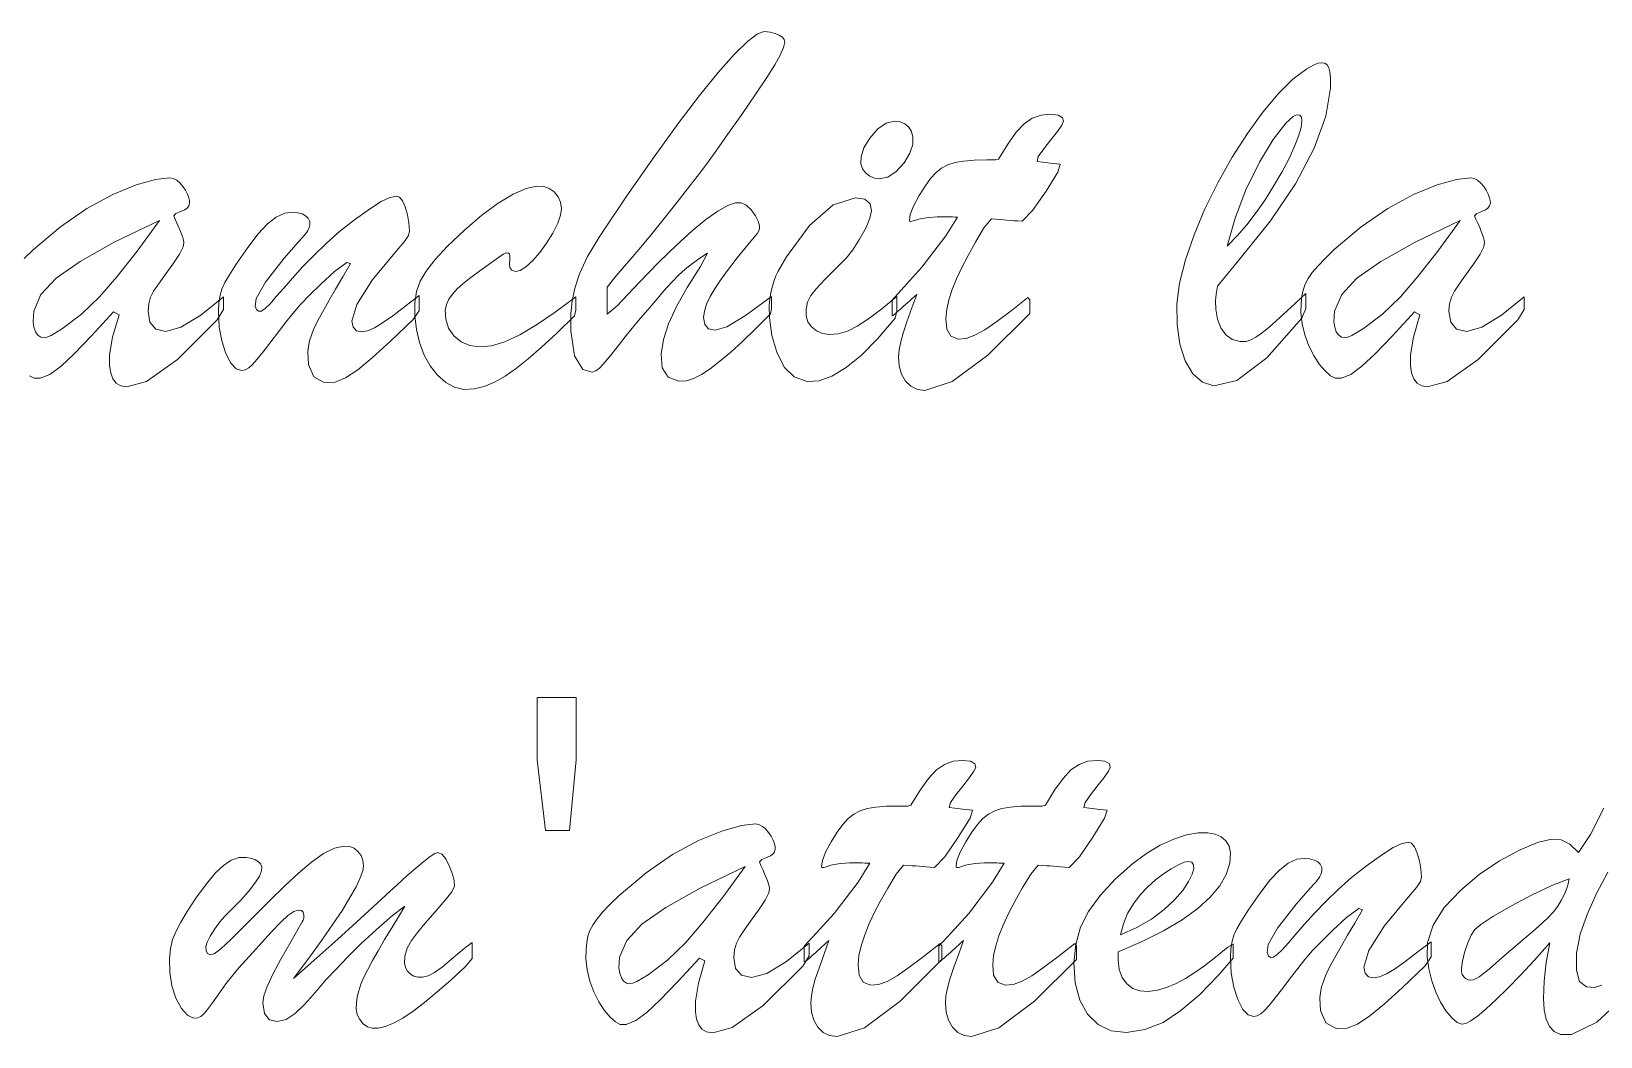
# Model space of a CAD drawing. Header units: inches. Extents: x 3 to 112, y 4 to 120.
# Drawn here: x 73.44 to 91.36, y 108.3 to 119.78 of the extents above; entities that cross this region are included whole.
import ezdxf

# ---------------------------------------------------------------- set-up
doc = ezdxf.new("R2010")
doc.units = ezdxf.units.IN
doc.header["$MEASUREMENT"] = 0
doc.layers.add('Calque 1', color=7, linetype='Continuous')

msp = doc.modelspace()

# ---------------------------------------------------------------- linework, layer by layer
at = {"layer": 'Calque 1', "lineweight": 0}
for points in [[(81.893, 116.754), (81.893, 116.704), (81.893, 116.611), (81.884, 116.556), (81.715, 116.387), (81.563, 116.241), (81.428, 116.117), (81.305, 116.013), (81.194, 115.928), (81.093, 115.863), (81.003, 115.817), (80.923, 115.791), (80.835, 115.786), (80.714, 115.831), (80.647, 115.939), (80.633, 116.1), (80.659, 116.263), (80.717, 116.442), (80.809, 116.638), (80.932, 116.855), (81.084, 117.097), (81.164, 117.246), (81.075, 117.19), (80.99, 117.13), (80.908, 117.064), (80.833, 116.996), (80.763, 116.926), (80.7, 116.855), (80.643, 116.79), (80.594, 116.732), (80.505, 116.629), (80.376, 116.478), (80.251, 116.325), (80.132, 116.175), (80.039, 116.059), (79.972, 115.979), (79.928, 115.933), (79.887, 115.904), (79.847, 115.891), (79.74, 115.919), (79.644, 116.074), (79.602, 116.361), (79.603, 116.56), (79.619, 116.699), (79.648, 116.848), (79.7, 117.012), (79.794, 117.21), (79.933, 117.441), (80.243, 117.902), (80.554, 118.348), (80.829, 118.728), (81.071, 119.046), (81.285, 119.309), (81.468, 119.515), (81.62, 119.663), (81.733, 119.751), (81.81, 119.779), (81.877, 119.771), (81.934, 119.756), (81.982, 119.736), (82.018, 119.713), (82.039, 119.687), (82.046, 119.658), (82.032, 119.594), (81.994, 119.508), (81.933, 119.399), (81.841, 119.254), (81.715, 119.065), (81.554, 118.829), (81.393, 118.603), (81.27, 118.429), (81.181, 118.306), (81.085, 118.177), (80.962, 118.017), (80.816, 117.829), (80.669, 117.644), (80.531, 117.473), (80.401, 117.316), (80.264, 117.155), (80.115, 116.986), (80.017, 116.86), (80.017, 116.713), (80.017, 116.551), (80.133, 116.646), (80.383, 116.914), (80.608, 117.145), (80.808, 117.34), (80.987, 117.501), (81.145, 117.631), (81.282, 117.728), (81.395, 117.792), (81.483, 117.823), (81.547, 117.821), (81.605, 117.794), (81.66, 117.743), (81.71, 117.674), (81.742, 117.612), (81.757, 117.558), (81.756, 117.528), (81.748, 117.504), (81.733, 117.476), (81.624, 117.344), (81.503, 117.194), (81.402, 117.065), (81.319, 116.952), (81.25, 116.848), (81.195, 116.752), (81.153, 116.664), (81.128, 116.585), (81.118, 116.515), (81.131, 116.435), (81.174, 116.385), (81.249, 116.367), (81.382, 116.407), (81.597, 116.536)], [(87.997, 116.787), (87.997, 116.726), (87.997, 116.615), (87.951, 116.506), (87.552, 116.051), (87.208, 115.795), (86.946, 115.735), (86.814, 115.774), (86.704, 115.869), (86.617, 116.019), (86.556, 116.208), (86.525, 116.432), (86.523, 116.668), (86.555, 116.905), (86.621, 117.17), (86.72, 117.458), (86.843, 117.753), (86.99, 118.05), (87.156, 118.344), (87.328, 118.614), (87.504, 118.857), (87.681, 119.068), (87.849, 119.234), (88.008, 119.353), (88.082, 119.395), (88.132, 119.415), (88.172, 119.422), (88.211, 119.416), (88.24, 119.397), (88.259, 119.364), (88.27, 119.316), (88.277, 119.248), (88.278, 119.13), (88.225, 118.812), (88.09, 118.448), (87.876, 118.04), (87.593, 117.616), (87.246, 117.185), (86.987, 116.872), (86.973, 116.779), (86.965, 116.703), (86.967, 116.609), (86.986, 116.493), (87.025, 116.394), (87.082, 116.315), (87.156, 116.263), (87.245, 116.239), (87.313, 116.241), (87.368, 116.258), (87.426, 116.288), (87.487, 116.33), (87.55, 116.38), (87.615, 116.436), (87.698, 116.512), (87.826, 116.629)], [(84.353, 118.312), (84.388, 118.312), (84.451, 118.312), (84.488, 118.321), (84.592, 118.493), (84.689, 118.627), (84.779, 118.723), (84.872, 118.787), (84.973, 118.824), (85.081, 118.834), (85.168, 118.822), (85.218, 118.794), (85.229, 118.753), (85.208, 118.709), (85.158, 118.637), (85.079, 118.537), (85.003, 118.438), (84.941, 118.351), (84.926, 118.294), (84.991, 118.287), (85.051, 118.28), (85.106, 118.273), (85.153, 118.268), (85.192, 118.263), (85.164, 118.174), (85.03, 117.955), (84.876, 117.733), (84.758, 117.611), (84.707, 117.615), (84.662, 117.618), (84.622, 117.621), (84.583, 117.624), (84.544, 117.627), (84.503, 117.631), (84.457, 117.634), (84.406, 117.638), (84.32, 117.535), (84.223, 117.372), (84.139, 117.222), (84.066, 117.084), (84.005, 116.953), (83.956, 116.831), (83.919, 116.716), (83.896, 116.605), (83.886, 116.498), (83.896, 116.38), (83.943, 116.299), (84.029, 116.266), (84.117, 116.274), (84.216, 116.31), (84.33, 116.374), (84.466, 116.467), (84.629, 116.59), (84.822, 116.743), (84.843, 116.715), (84.843, 116.617), (84.843, 116.559), (84.365, 116.084), (83.956, 115.781), (83.645, 115.68), (83.56, 115.692), (83.486, 115.728), (83.425, 115.788), (83.379, 115.867), (83.353, 115.96), (83.345, 116.062), (83.352, 116.143), (83.369, 116.234), (83.397, 116.335), (83.439, 116.462), (83.498, 116.625), (83.552, 116.776), (83.525, 116.752), (83.498, 116.728), (83.472, 116.705), (83.448, 116.682), (83.425, 116.661), (83.403, 116.642), (83.381, 116.622), (83.358, 116.601), (83.334, 116.58), (83.309, 116.558), (83.285, 116.536), (83.27, 116.533), (83.27, 116.619), (83.27, 116.711), (83.369, 116.82), (83.612, 117.086), (83.885, 117.444), (84.017, 117.658), (83.988, 117.66), (83.96, 117.661), (83.933, 117.662), (83.903, 117.663), (83.87, 117.663), (83.787, 117.662), (83.69, 117.656), (83.613, 117.645), (83.576, 117.635), (83.552, 117.629), (83.53, 117.622), (83.51, 117.615), (83.494, 117.611), (83.482, 117.609), (83.475, 117.61), (83.47, 117.616), (83.468, 117.625), (83.477, 117.688), (83.514, 117.785), (83.579, 117.905), (83.647, 118.014), (83.711, 118.101), (83.773, 118.168), (83.836, 118.218), (83.909, 118.256), (83.99, 118.282), (84.088, 118.298), (84.209, 118.308)], [(87.099, 117.327), (87.212, 117.444), (87.321, 117.572), (87.427, 117.711), (87.53, 117.858), (87.628, 118.013), (87.721, 118.172), (87.8, 118.321), (87.864, 118.459), (87.913, 118.582), (87.942, 118.682), (87.952, 118.759), (87.945, 118.8), (87.926, 118.823), (87.9, 118.827), (87.881, 118.821), (87.852, 118.806), (87.767, 118.731), (87.622, 118.546), (87.465, 118.285), (87.309, 117.969), (87.187, 117.649)], [(83.123, 118.095), (83.069, 118.103), (83.018, 118.126), (82.969, 118.163), (82.933, 118.211), (82.915, 118.266), (82.917, 118.346), (82.95, 118.45), (83.017, 118.561), (83.108, 118.667), (83.203, 118.731), (83.3, 118.753), (83.362, 118.745), (83.415, 118.723), (83.461, 118.687), (83.492, 118.636), (83.508, 118.573), (83.506, 118.489), (83.474, 118.388), (83.408, 118.28), (83.319, 118.178), (83.223, 118.116)], [(88.321, 117.291), (88.629, 117.549), (88.931, 117.757), (89.227, 117.916), (89.494, 118.027), (89.716, 118.09), (89.876, 118.107), (89.917, 118.099), (89.957, 118.079), (89.994, 118.047), (90.027, 118.009), (90.055, 117.966), (90.078, 117.92), (90.094, 117.88), (90.102, 117.848), (90.103, 117.819), (90.094, 117.787), (90.076, 117.763), (90.048, 117.744), (90.005, 117.724), (89.948, 117.702), (89.922, 117.673), (89.939, 117.634), (89.959, 117.589), (89.981, 117.539), (90, 117.495), (90.015, 117.458), (90.026, 117.426), (90.034, 117.397), (90.037, 117.37), (90.029, 117.321), (89.988, 117.236), (89.912, 117.123), (89.82, 116.997), (89.747, 116.893), (89.694, 116.814), (89.659, 116.747), (89.637, 116.67), (89.629, 116.584), (89.65, 116.458), (89.718, 116.381), (89.833, 116.355), (90.004, 116.401), (90.231, 116.538), (90.491, 116.748), (90.491, 116.692), (90.491, 116.603), (90.418, 116.485), (89.964, 116.035), (89.611, 115.782), (89.387, 115.722), (89.319, 115.735), (89.266, 115.765), (89.228, 115.814), (89.204, 115.88), (89.191, 115.962), (89.191, 116.086), (89.225, 116.29), (89.299, 116.544), (89.236, 116.576), (88.985, 116.304), (88.787, 116.099), (88.637, 115.956), (88.509, 115.864), (88.399, 115.819), (88.33, 115.819), (88.276, 115.848), (88.215, 115.903), (88.149, 115.982), (88.088, 116.078), (88.031, 116.19), (87.983, 116.314), (87.953, 116.442), (87.94, 116.572), (87.942, 116.673), (87.95, 116.756), (87.964, 116.827), (87.987, 116.892), (88.021, 116.958), (88.068, 117.025), (88.131, 117.099), (88.215, 117.188)], [(79.66, 116.748), (79.66, 116.694), (79.66, 116.595), (79.644, 116.532), (79.441, 116.335), (79.265, 116.172), (79.116, 116.041), (78.982, 115.934), (78.854, 115.845), (78.732, 115.774), (78.614, 115.725), (78.497, 115.697), (78.382, 115.693), (78.275, 115.717), (78.173, 115.771), (78.078, 115.855), (77.996, 115.961), (77.928, 116.085), (77.874, 116.227), (77.838, 116.377), (77.819, 116.533), (77.82, 116.681), (77.841, 116.81), (77.883, 116.929), (77.949, 117.042), (78.052, 117.174), (78.195, 117.327), (78.388, 117.512), (78.585, 117.681), (78.772, 117.818), (78.945, 117.921), (79.093, 117.986), (79.214, 118.014), (79.292, 118.009), (79.356, 117.987), (79.412, 117.947), (79.457, 117.892), (79.485, 117.829), (79.495, 117.756), (79.485, 117.681), (79.452, 117.589), (79.396, 117.477), (79.325, 117.362), (79.249, 117.257), (79.168, 117.163), (79.09, 117.092), (79.025, 117.05), (78.971, 117.039), (78.93, 117.052), (78.906, 117.084), (78.901, 117.127), (78.903, 117.143), (78.904, 117.158), (78.905, 117.172), (78.906, 117.187), (78.906, 117.201), (78.906, 117.218), (78.901, 117.237), (78.89, 117.248), (78.873, 117.251), (78.854, 117.248), (78.831, 117.236), (78.723, 117.16), (78.562, 117.046), (78.445, 116.96), (78.367, 116.899), (78.303, 116.84), (78.249, 116.781), (78.208, 116.721), (78.181, 116.66), (78.169, 116.596), (78.175, 116.495), (78.207, 116.392), (78.266, 116.305), (78.348, 116.237), (78.447, 116.195), (78.562, 116.178), (78.697, 116.19), (78.85, 116.236), (79.021, 116.316), (79.212, 116.429), (79.425, 116.573)], [(77.631, 117.297), (77.333, 116.939), (77.157, 116.663), (77.103, 116.473), (77.116, 116.402), (77.154, 116.361), (77.214, 116.349), (77.281, 116.362), (77.359, 116.396), (77.45, 116.451), (77.568, 116.534), (77.723, 116.651), (77.871, 116.763), (77.871, 116.69), (77.871, 116.591), (77.797, 116.486), (77.542, 116.242), (77.333, 116.052), (77.169, 115.915), (77.03, 115.824), (76.91, 115.775), (76.787, 115.772), (76.669, 115.837), (76.608, 115.976), (76.599, 116.118), (76.606, 116.183), (76.619, 116.247), (76.639, 116.31), (76.664, 116.375), (76.695, 116.441), (76.732, 116.512), (76.781, 116.601), (76.842, 116.71), (76.916, 116.837), (76.997, 116.977), (77.086, 117.128), (77.044, 117.141), (76.905, 117.037), (76.746, 116.894), (76.616, 116.767), (76.516, 116.661), (76.428, 116.56), (76.347, 116.459), (76.263, 116.35), (76.175, 116.235), (76.09, 116.122), (76.02, 116.036), (75.968, 115.976), (75.926, 115.939), (75.883, 115.916), (75.841, 115.908), (75.78, 115.926), (75.719, 115.991), (75.662, 116.102), (75.616, 116.245), (75.588, 116.403), (75.578, 116.577), (75.583, 116.681), (75.596, 116.768), (75.617, 116.838), (75.652, 116.911), (75.704, 117.002), (75.779, 117.122), (75.912, 117.314), (76.031, 117.467), (76.138, 117.581), (76.238, 117.66), (76.335, 117.704), (76.423, 117.714), (76.482, 117.709), (76.533, 117.696), (76.574, 117.675), (76.604, 117.646), (76.62, 117.609), (76.623, 117.573), (76.619, 117.552), (76.612, 117.53), (76.6, 117.508), (76.587, 117.487), (76.573, 117.467), (76.557, 117.448), (76.531, 117.418), (76.494, 117.377), (76.329, 117.192), (76.114, 116.918), (76.008, 116.73), (75.997, 116.642), (76.011, 116.603), (76.037, 116.585), (76.069, 116.587), (76.11, 116.616), (76.167, 116.671), (76.239, 116.751), (76.325, 116.848), (76.425, 116.962), (76.538, 117.09), (76.666, 117.221), (76.807, 117.357), (76.962, 117.494), (77.131, 117.629), (77.315, 117.759), (77.436, 117.838), (77.528, 117.88), (77.608, 117.897), (77.646, 117.887), (77.678, 117.846), (77.71, 117.775), (77.738, 117.685), (77.754, 117.594), (77.76, 117.503), (77.747, 117.449), (77.704, 117.381)], [(83.327, 116.754), (83.327, 116.693), (83.327, 116.584), (83.305, 116.506), (83.109, 116.274), (82.922, 116.085), (82.746, 115.941), (82.584, 115.842), (82.44, 115.789), (82.3, 115.782), (82.154, 115.834), (82.039, 115.947), (81.955, 116.117), (81.899, 116.307), (81.871, 116.508), (81.869, 116.646), (81.876, 116.724), (81.887, 116.8), (81.904, 116.872), (81.923, 116.935), (81.945, 116.989), (81.971, 117.043), (82.012, 117.115), (82.066, 117.205), (82.328, 117.562), (82.599, 117.8), (82.853, 117.879), (82.958, 117.863), (83.019, 117.812), (83.036, 117.731), (83.018, 117.649), (82.973, 117.54), (82.899, 117.408), (82.822, 117.287), (82.75, 117.194), (82.648, 117.091), (82.504, 116.947), (82.403, 116.84), (82.343, 116.765), (82.306, 116.69), (82.288, 116.609), (82.289, 116.531), (82.309, 116.465), (82.349, 116.408), (82.407, 116.361), (82.476, 116.332), (82.557, 116.319), (82.655, 116.326), (82.761, 116.358), (82.874, 116.415), (83.001, 116.498), (83.152, 116.611)], [(74.903, 117.621), (74.389, 117.373), (73.997, 117.154), (73.725, 116.962), (73.551, 116.776), (73.468, 116.585), (73.461, 116.463), (73.471, 116.402), (73.489, 116.351), (73.516, 116.312), (73.549, 116.289), (73.586, 116.283), (73.619, 116.29), (73.667, 116.309), (73.798, 116.386), (74.016, 116.552), (74.22, 116.748), (74.421, 116.982), (74.648, 117.272)], [(89.758, 117.621), (89.244, 117.373), (88.852, 117.154), (88.58, 116.962), (88.407, 116.776), (88.323, 116.585), (88.316, 116.463), (88.326, 116.402), (88.344, 116.351), (88.371, 116.312), (88.404, 116.289), (88.441, 116.283), (88.475, 116.29), (88.522, 116.309), (88.653, 116.386), (88.872, 116.552), (89.076, 116.748), (89.276, 116.982), (89.503, 117.272)], [(83.351, 110.936), (83.386, 110.936), (83.449, 110.936), (83.486, 110.946), (83.59, 111.118), (83.687, 111.252), (83.777, 111.348), (83.869, 111.412), (83.97, 111.449), (84.079, 111.458), (84.166, 111.447), (84.215, 111.419), (84.227, 111.378), (84.206, 111.334), (84.156, 111.261), (84.077, 111.162), (84, 111.063), (83.938, 110.975), (83.924, 110.919), (83.989, 110.911), (84.049, 110.904), (84.103, 110.898), (84.15, 110.893), (84.19, 110.888), (84.161, 110.799), (84.027, 110.58), (83.873, 110.358), (83.755, 110.236), (83.704, 110.239), (83.659, 110.243), (83.62, 110.246), (83.581, 110.249), (83.541, 110.252), (83.501, 110.255), (83.455, 110.259), (83.403, 110.262), (83.317, 110.16), (83.221, 109.997), (83.136, 109.847), (83.064, 109.708), (83.003, 109.578), (82.954, 109.456), (82.917, 109.341), (82.893, 109.229), (82.883, 109.123), (82.894, 109.005), (82.941, 108.924), (83.026, 108.89), (83.115, 108.898), (83.213, 108.935), (83.328, 108.999), (83.463, 109.092), (83.627, 109.215), (83.819, 109.368), (83.84, 109.34), (83.84, 109.242), (83.84, 109.184), (83.362, 108.708), (82.954, 108.405), (82.643, 108.304), (82.557, 108.316), (82.484, 108.353), (82.422, 108.413), (82.377, 108.492), (82.35, 108.584), (82.343, 108.687), (82.349, 108.768), (82.366, 108.859), (82.394, 108.959), (82.437, 109.087), (82.496, 109.249), (82.55, 109.401), (82.522, 109.377), (82.496, 109.353), (82.47, 109.329), (82.446, 109.307), (82.423, 109.286), (82.401, 109.266), (82.379, 109.246), (82.355, 109.226), (82.331, 109.205), (82.307, 109.183), (82.282, 109.161), (82.268, 109.158), (82.268, 109.243), (82.268, 109.336), (82.367, 109.445), (82.609, 109.711), (82.882, 110.069), (83.015, 110.283), (82.986, 110.285), (82.958, 110.286), (82.931, 110.287), (82.901, 110.288), (82.867, 110.288), (82.785, 110.287), (82.687, 110.281), (82.611, 110.269), (82.573, 110.26), (82.55, 110.253), (82.528, 110.247), (82.507, 110.24), (82.491, 110.236), (82.48, 110.234), (82.472, 110.235), (82.468, 110.24), (82.466, 110.25), (82.475, 110.313), (82.512, 110.41), (82.577, 110.529), (82.645, 110.639), (82.709, 110.726), (82.77, 110.793), (82.834, 110.843), (82.907, 110.881), (82.988, 110.907), (83.085, 110.923), (83.206, 110.933)], [(84.888, 110.936), (84.922, 110.936), (84.985, 110.936), (85.022, 110.946), (85.126, 111.118), (85.223, 111.252), (85.314, 111.348), (85.406, 111.412), (85.507, 111.449), (85.615, 111.458), (85.702, 111.447), (85.752, 111.419), (85.763, 111.378), (85.743, 111.334), (85.692, 111.261), (85.613, 111.162), (85.537, 111.063), (85.475, 110.975), (85.46, 110.919), (85.525, 110.911), (85.585, 110.904), (85.64, 110.898), (85.687, 110.893), (85.726, 110.888), (85.698, 110.799), (85.564, 110.58), (85.41, 110.358), (85.292, 110.236), (85.241, 110.239), (85.196, 110.243), (85.156, 110.246), (85.117, 110.249), (85.078, 110.252), (85.037, 110.255), (84.992, 110.259), (84.94, 110.262), (84.854, 110.16), (84.757, 109.997), (84.673, 109.847), (84.6, 109.708), (84.539, 109.578), (84.49, 109.456), (84.454, 109.341), (84.43, 109.229), (84.42, 109.123), (84.43, 109.005), (84.478, 108.924), (84.563, 108.89), (84.652, 108.898), (84.75, 108.935), (84.865, 108.999), (85, 109.092), (85.164, 109.215), (85.356, 109.368), (85.377, 109.34), (85.377, 109.242), (85.377, 109.184), (84.899, 108.708), (84.49, 108.405), (84.179, 108.304), (84.094, 108.316), (84.02, 108.353), (83.959, 108.413), (83.914, 108.492), (83.887, 108.584), (83.879, 108.687), (83.886, 108.768), (83.903, 108.859), (83.931, 108.959), (83.973, 109.087), (84.033, 109.249), (84.087, 109.401), (84.059, 109.377), (84.032, 109.353), (84.007, 109.329), (83.982, 109.307), (83.959, 109.286), (83.937, 109.266), (83.915, 109.246), (83.892, 109.226), (83.868, 109.205), (83.843, 109.183), (83.819, 109.161), (83.804, 109.158), (83.804, 109.243), (83.804, 109.336), (83.903, 109.445), (84.146, 109.711), (84.419, 110.069), (84.551, 110.283), (84.522, 110.285), (84.495, 110.286), (84.467, 110.287), (84.437, 110.288), (84.404, 110.288), (84.321, 110.287), (84.224, 110.281), (84.147, 110.269), (84.11, 110.26), (84.086, 110.253), (84.064, 110.247), (84.044, 110.24), (84.028, 110.236), (84.016, 110.234), (84.009, 110.235), (84.004, 110.24), (84.002, 110.25), (84.011, 110.313), (84.048, 110.41), (84.113, 110.529), (84.182, 110.639), (84.245, 110.726), (84.307, 110.793), (84.371, 110.843), (84.443, 110.881), (84.525, 110.907), (84.622, 110.923), (84.743, 110.933)], [(80.155, 109.916), (80.463, 110.174), (80.765, 110.382), (81.061, 110.541), (81.328, 110.651), (81.55, 110.715), (81.71, 110.732), (81.751, 110.724), (81.791, 110.704), (81.828, 110.672), (81.861, 110.633), (81.889, 110.591), (81.912, 110.545), (81.928, 110.504), (81.936, 110.472), (81.937, 110.443), (81.929, 110.412), (81.91, 110.388), (81.882, 110.369), (81.84, 110.349), (81.783, 110.327), (81.756, 110.298), (81.773, 110.259), (81.793, 110.213), (81.815, 110.164), (81.834, 110.12), (81.849, 110.082), (81.861, 110.05), (81.868, 110.022), (81.871, 109.995), (81.863, 109.945), (81.822, 109.861), (81.747, 109.747), (81.654, 109.621), (81.581, 109.518), (81.528, 109.439), (81.493, 109.372), (81.471, 109.295), (81.463, 109.208), (81.484, 109.083), (81.552, 109.005), (81.667, 108.98), (81.839, 109.025), (82.065, 109.163), (82.325, 109.372), (82.325, 109.317), (82.325, 109.227), (82.252, 109.109), (81.798, 108.66), (81.445, 108.407), (81.222, 108.347), (81.153, 108.359), (81.1, 108.39), (81.063, 108.438), (81.038, 108.504), (81.025, 108.587), (81.025, 108.71), (81.059, 108.915), (81.133, 109.169), (81.07, 109.2), (80.819, 108.929), (80.621, 108.723), (80.472, 108.581), (80.344, 108.488), (80.233, 108.444), (80.164, 108.444), (80.111, 108.472), (80.05, 108.527), (79.984, 108.607), (79.922, 108.703), (79.865, 108.814), (79.818, 108.938), (79.787, 109.066), (79.774, 109.197), (79.776, 109.298), (79.784, 109.38), (79.798, 109.452), (79.821, 109.517), (79.856, 109.583), (79.902, 109.65), (79.965, 109.724), (80.049, 109.813)], [(85.851, 109.271), (85.851, 109.25), (85.851, 109.213), (85.851, 109.183), (85.863, 109.072), (85.897, 108.98), (85.95, 108.906), (86.019, 108.854), (86.101, 108.826), (86.197, 108.821), (86.3, 108.834), (86.406, 108.864), (86.514, 108.909), (86.622, 108.967), (86.73, 109.035), (86.84, 109.114), (86.964, 109.211), (87.105, 109.327), (87.165, 109.358), (87.165, 109.273), (87.165, 109.201), (87.004, 109.01), (86.782, 108.783), (86.57, 108.601), (86.365, 108.466), (86.157, 108.384), (85.947, 108.353), (85.771, 108.372), (85.624, 108.441), (85.503, 108.559), (85.414, 108.72), (85.362, 108.918), (85.347, 109.148), (85.368, 109.357), (85.424, 109.552), (85.515, 109.734), (85.647, 109.916), (85.824, 110.104), (86.021, 110.279), (86.178, 110.396), (86.334, 110.489), (86.488, 110.56), (86.633, 110.607), (86.767, 110.63), (86.876, 110.631), (86.96, 110.616), (87.029, 110.585), (87.084, 110.539), (87.119, 110.478), (87.135, 110.401), (87.127, 110.284), (87.087, 110.154), (87.013, 110.024), (86.905, 109.895), (86.762, 109.767), (86.584, 109.639), (86.371, 109.513), (86.127, 109.39)], [(76.437, 108.968), (76.703, 109.204), (76.942, 109.418), (77.155, 109.611), (77.34, 109.781), (77.495, 109.923), (77.622, 110.04), (77.731, 110.139), (77.831, 110.227), (77.922, 110.304), (77.996, 110.362), (78.049, 110.396), (78.085, 110.405), (78.13, 110.386), (78.175, 110.332), (78.217, 110.246), (78.25, 110.157), (78.269, 110.081), (78.272, 110.021), (78.242, 109.958), (78.168, 109.86), (78.053, 109.728), (77.94, 109.6), (77.85, 109.491), (77.781, 109.401), (77.734, 109.313), (77.708, 109.224), (77.704, 109.143), (77.714, 109.094), (77.736, 109.053), (77.77, 109.018), (77.81, 108.994), (77.855, 108.982), (77.909, 108.981), (77.974, 108.999), (78.047, 109.037), (78.131, 109.097), (78.241, 109.187), (78.384, 109.309), (78.477, 109.378), (78.477, 109.289), (78.477, 109.195), (78.395, 109.101), (78.23, 108.95), (78.075, 108.814), (77.932, 108.694), (77.801, 108.595), (77.683, 108.515), (77.577, 108.456), (77.483, 108.418), (77.401, 108.399), (77.335, 108.4), (77.28, 108.417), (77.231, 108.451), (77.191, 108.498), (77.164, 108.555), (77.152, 108.619), (77.153, 108.688), (77.162, 108.757), (77.18, 108.828), (77.205, 108.901), (77.24, 108.982), (77.284, 109.072), (77.337, 109.172), (77.401, 109.285), (77.475, 109.412), (77.557, 109.546), (77.634, 109.673), (77.706, 109.792), (77.565, 109.687), (77.379, 109.524), (77.208, 109.366), (77.054, 109.214), (76.921, 109.076), (76.806, 108.951), (76.71, 108.84), (76.628, 108.747), (76.561, 108.669), (76.456, 108.567), (76.35, 108.5), (76.25, 108.475), (76.16, 108.496), (76.105, 108.568), (76.086, 108.69), (76.098, 108.77), (76.136, 108.877), (76.201, 109.017), (76.291, 109.188), (76.403, 109.388), (76.536, 109.613), (76.546, 109.632), (76.552, 109.658), (76.554, 109.69), (76.546, 109.723), (76.525, 109.742), (76.49, 109.748), (76.438, 109.731), (76.372, 109.686), (76.293, 109.613), (76.176, 109.491), (76.007, 109.307), (75.811, 109.091), (75.741, 109.006), (75.664, 108.906), (75.582, 108.791), (75.509, 108.689), (75.453, 108.614), (75.411, 108.566), (75.375, 108.535), (75.338, 108.518), (75.293, 108.516), (75.223, 108.549), (75.156, 108.625), (75.093, 108.744), (75.047, 108.885), (75.022, 109.04), (75.018, 109.193), (75.029, 109.309), (75.055, 109.414), (75.094, 109.508), (75.149, 109.612), (75.219, 109.731), (75.321, 109.884), (75.442, 110.047), (75.546, 110.172), (75.635, 110.259), (75.723, 110.317), (75.815, 110.347), (75.893, 110.35), (75.945, 110.343), (75.992, 110.327), (76.032, 110.304), (76.059, 110.275), (76.072, 110.241), (76.07, 110.197), (76.045, 110.136), (75.994, 110.056), (75.921, 109.96), (75.833, 109.861), (75.731, 109.76), (75.651, 109.681), (75.592, 109.613), (75.536, 109.535), (75.485, 109.452), (75.451, 109.384), (75.435, 109.333), (75.437, 109.287), (75.454, 109.253), (75.485, 109.238), (75.53, 109.249), (75.607, 109.306), (75.719, 109.411), (75.86, 109.553), (76.011, 109.705), (76.171, 109.866), (76.335, 110.027), (76.492, 110.17), (76.64, 110.294), (76.778, 110.393), (76.902, 110.455), (77.011, 110.48), (77.076, 110.475), (77.127, 110.454), (77.171, 110.419), (77.206, 110.37), (77.227, 110.315), (77.235, 110.253), (77.227, 110.196), (77.198, 110.118), (77.149, 110.015), (77.08, 109.891), (76.993, 109.748), (76.886, 109.587), (76.759, 109.405), (76.609, 109.198)], [(89.188, 109.922), (88.891, 109.564), (88.715, 109.288), (88.66, 109.098), (88.673, 109.027), (88.711, 108.985), (88.771, 108.974), (88.838, 108.986), (88.916, 109.02), (89.007, 109.075), (89.126, 109.159), (89.28, 109.275), (89.428, 109.388), (89.428, 109.315), (89.428, 109.216), (89.354, 109.11), (89.099, 108.866), (88.891, 108.676), (88.726, 108.54), (88.587, 108.448), (88.467, 108.4), (88.344, 108.396), (88.226, 108.461), (88.165, 108.601), (88.156, 108.743), (88.163, 108.807), (88.176, 108.871), (88.196, 108.935), (88.221, 108.999), (88.252, 109.066), (88.289, 109.137), (88.338, 109.226), (88.399, 109.334), (88.473, 109.462), (88.554, 109.601), (88.643, 109.752), (88.601, 109.766), (88.462, 109.662), (88.303, 109.519), (88.174, 109.391), (88.073, 109.286), (87.985, 109.184), (87.904, 109.083), (87.82, 108.975), (87.732, 108.859), (87.647, 108.747), (87.578, 108.66), (87.525, 108.601), (87.483, 108.564), (87.441, 108.541), (87.398, 108.532), (87.337, 108.551), (87.276, 108.615), (87.219, 108.726), (87.173, 108.87), (87.145, 109.028), (87.135, 109.202), (87.14, 109.305), (87.153, 109.392), (87.174, 109.463), (87.209, 109.536), (87.261, 109.627), (87.336, 109.746), (87.469, 109.939), (87.588, 110.092), (87.695, 110.206), (87.795, 110.284), (87.892, 110.328), (87.98, 110.339), (88.039, 110.333), (88.09, 110.32), (88.131, 110.3), (88.161, 110.271), (88.177, 110.234), (88.18, 110.197), (88.176, 110.177), (88.169, 110.155), (88.157, 110.133), (88.144, 110.112), (88.13, 110.092), (88.114, 110.072), (88.088, 110.043), (88.051, 110.002), (87.887, 109.817), (87.671, 109.543), (87.565, 109.354), (87.554, 109.266), (87.568, 109.228), (87.594, 109.209), (87.626, 109.212), (87.668, 109.241), (87.724, 109.296), (87.796, 109.376), (87.882, 109.473), (87.982, 109.587), (88.095, 109.714), (88.223, 109.846), (88.364, 109.982), (88.519, 110.119), (88.688, 110.253), (88.872, 110.384), (88.993, 110.463), (89.085, 110.505), (89.165, 110.522), (89.203, 110.511), (89.236, 110.47), (89.267, 110.399), (89.295, 110.31), (89.311, 110.219), (89.317, 110.128), (89.304, 110.073), (89.261, 110.006)], [(81.592, 110.246), (81.078, 109.997), (80.686, 109.778), (80.414, 109.587), (80.241, 109.4), (80.157, 109.21), (80.15, 109.088), (80.16, 109.027), (80.179, 108.976), (80.205, 108.936), (80.238, 108.914), (80.276, 108.908), (80.309, 108.915), (80.356, 108.934), (80.487, 109.011), (80.706, 109.177), (80.91, 109.373), (81.11, 109.606), (81.337, 109.897)], [(85.881, 109.466), (86.067, 109.549), (86.233, 109.645), (86.377, 109.755), (86.497, 109.866), (86.59, 109.973), (86.657, 110.075), (86.699, 110.158), (86.718, 110.221), (86.714, 110.266), (86.693, 110.294), (86.655, 110.303), (86.607, 110.294), (86.541, 110.266), (86.458, 110.221), (86.369, 110.163), (86.279, 110.093), (86.189, 110.012), (86.105, 109.921), (86.028, 109.82), (85.961, 109.709), (85.912, 109.591)], [(91.004, 110.105), (90.805, 110.028), (90.582, 109.924), (90.338, 109.794), (90.131, 109.674), (89.995, 109.585), (89.927, 109.527), (89.884, 109.463), (89.844, 109.374), (89.809, 109.264), (89.785, 109.167), (89.774, 109.091), (89.775, 109.045), (89.783, 109.014), (89.799, 108.988), (89.821, 108.967), (89.846, 108.954), (89.876, 108.95), (89.907, 108.953), (89.941, 108.966), (89.977, 108.988), (90.025, 109.023), (90.088, 109.075), (90.166, 109.143), (90.234, 109.203), (90.282, 109.245), (90.318, 109.276), (90.381, 109.33), (90.474, 109.41), (90.591, 109.509), (90.69, 109.597), (90.766, 109.669), (90.823, 109.73), (90.873, 109.795), (90.917, 109.864), (90.954, 109.939), (90.983, 110.019)]]:
    msp.add_lwpolyline(points, close=True, dxfattribs=at)
for points in [[(73.36, 117.188), (73.466, 117.291), (73.774, 117.549), (74.076, 117.757), (74.372, 117.916), (74.639, 118.027), (74.86, 118.09), (75.02, 118.107), (75.062, 118.099), (75.102, 118.079), (75.139, 118.047), (75.172, 118.009), (75.2, 117.966), (75.223, 117.92), (75.238, 117.88), (75.247, 117.848), (75.248, 117.819), (75.239, 117.787), (75.221, 117.763), (75.193, 117.744), (75.15, 117.724), (75.093, 117.702), (75.067, 117.673), (75.084, 117.634), (75.104, 117.589), (75.125, 117.539), (75.144, 117.495), (75.16, 117.458), (75.171, 117.426), (75.179, 117.397), (75.182, 117.37), (75.174, 117.321), (75.132, 117.236), (75.057, 117.123), (74.965, 116.997), (74.892, 116.893), (74.838, 116.814), (74.803, 116.747), (74.782, 116.67), (74.774, 116.584), (74.795, 116.458), (74.863, 116.381), (74.978, 116.355), (75.149, 116.401), (75.376, 116.538), (75.635, 116.748), (75.635, 116.692), (75.635, 116.603), (75.562, 116.485), (75.109, 116.035), (74.756, 115.782), (74.532, 115.722), (74.464, 115.735), (74.411, 115.765), (74.373, 115.814), (74.348, 115.88), (74.335, 115.962), (74.335, 116.086), (74.37, 116.29), (74.444, 116.544), (74.381, 116.576), (74.13, 116.304), (73.932, 116.099), (73.782, 115.956), (73.654, 115.864), (73.544, 115.819), (73.475, 115.819), (73.421, 115.848)], [(79.219, 111.464), (79.219, 112.176), (79.663, 112.176), (79.663, 111.464), (79.588, 110.657), (79.312, 110.657), (79.219, 111.464)], [(91.679, 108.805), (91.319, 108.468), (91.029, 108.327), (90.904, 108.33), (90.832, 108.362), (90.778, 108.42), (90.741, 108.502), (90.718, 108.609), (90.71, 108.741), (90.717, 108.938), (90.741, 109.15), (90.782, 109.373), (90.608, 109.178), (90.447, 109.004), (90.299, 108.852), (90.166, 108.723), (90.053, 108.618), (89.957, 108.539), (89.88, 108.484), (89.823, 108.453), (89.779, 108.446), (89.723, 108.467), (89.662, 108.518), (89.596, 108.598), (89.535, 108.697), (89.48, 108.812), (89.433, 108.942), (89.4, 109.077), (89.383, 109.212), (89.387, 109.377), (89.449, 109.577), (89.577, 109.778), (89.765, 109.977), (89.976, 110.155), (90.206, 110.31), (90.443, 110.437), (90.643, 110.521), (90.801, 110.559), (90.911, 110.551), (91.01, 110.501), (91.108, 110.407), (91.248, 110.613), (91.4, 110.912)], [(91.443, 110.181), (91.317, 109.939), (91.207, 109.7), (91.129, 109.472), (91.088, 109.255), (91.085, 109.063), (91.122, 108.935), (91.2, 108.871), (91.292, 108.866), (91.376, 108.893)]]:
    msp.add_lwpolyline(points, dxfattribs=at)

doc.saveas('drawing.dxf')
